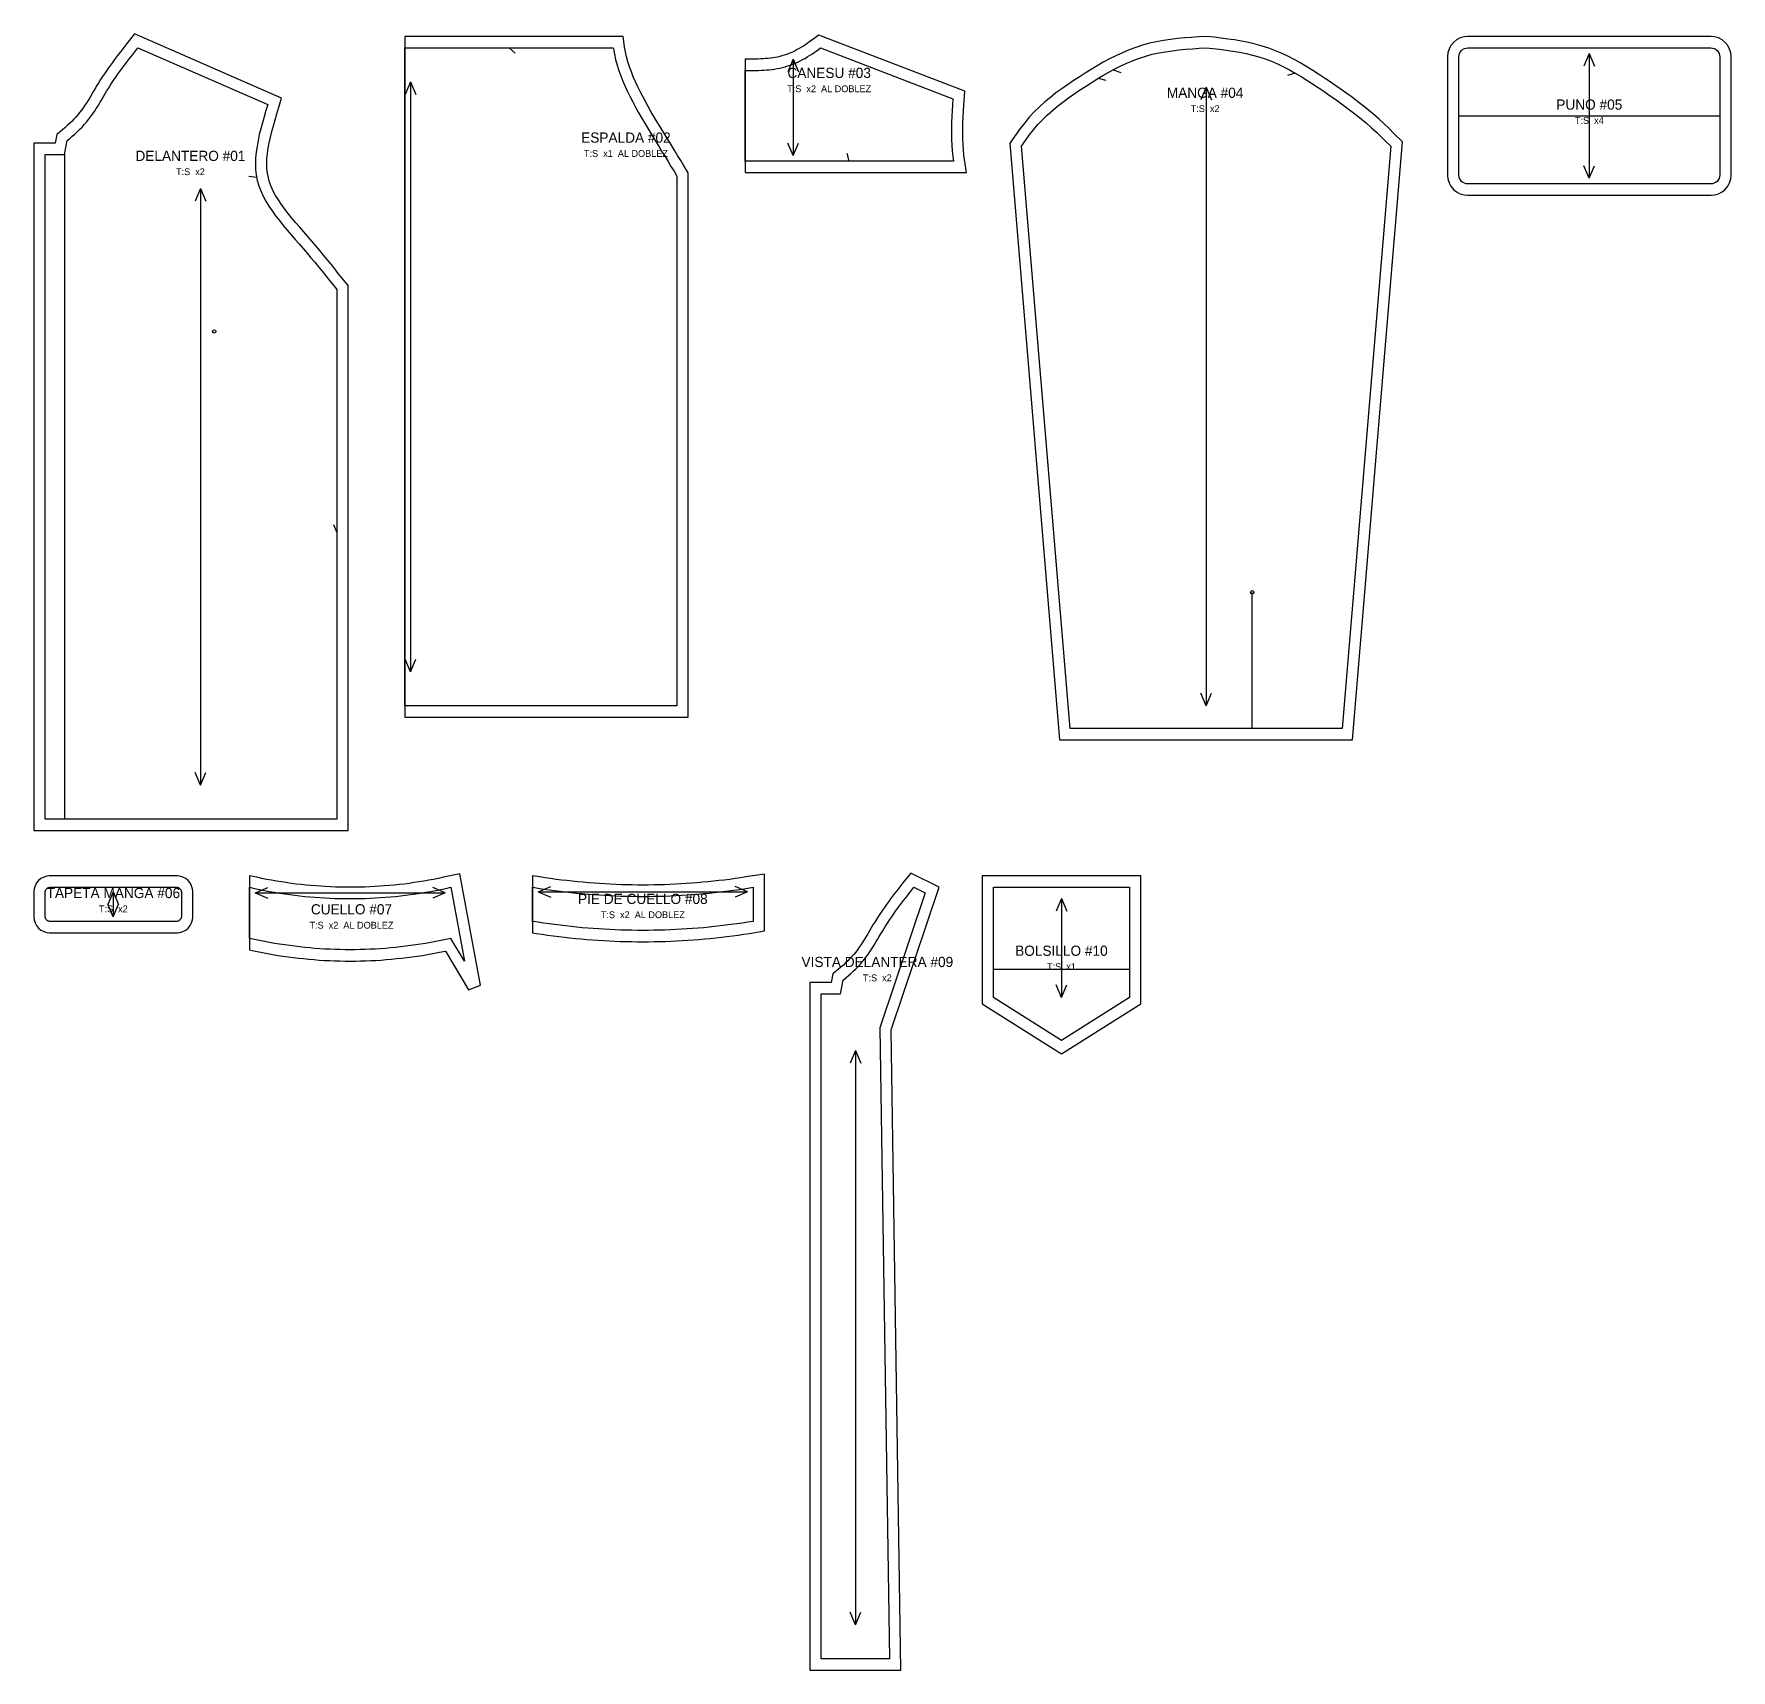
# Model space of a CAD drawing. Header units: centimetres. Extents: x -1 to 149, y -143 to 1.
import ezdxf
from ezdxf.enums import TextEntityAlignment as Align

# ---------------------------------------------------------------- set-up
doc = ezdxf.new("R2010")
doc.units = ezdxf.units.CM
for name, color, linetype in [('1', 1, 'Continuous'), ('11', 8, 'Continuous'), ('13', 7, 'Continuous'), ('15', 6, 'Continuous'), ('4', 4, 'Continuous'), ('6', 2, 'Continuous'), ('7', 3, 'Continuous'), ('8', 5, 'Continuous')]:
    doc.layers.add(name, color=color, linetype=linetype)

# ---------------------------------------------------------------- blocks, each defined once
blk = doc.blocks.new('P01_DELANTERO')
at = {"layer": '1'}
blk.add_lwpolyline([(-2.7, -69), (25, -69), (25, -20.95), (24.46, -20.28), (24.14, -19.88), (23.82, -19.48), (23.5, -19.08), (23.17, -18.67), (22.84, -18.27), (22.5, -17.86), (22.16, -17.45), (21.81, -17.05), (21.45, -16.64), (21.09, -16.23), (20.74, -15.82), (20.39, -15.42), (20.05, -15.01), (19.72, -14.61), (19.41, -14.21), (19.12, -13.81), (18.85, -13.41), (18.61, -13.02), (18.4, -12.62), (18.22, -12.23), (18.08, -11.84), (17.97, -11.45), (17.89, -11.05), (17.85, -10.64), (17.83, -10.22), (17.85, -9.78), (17.89, -9.32), (17.95, -8.85), (18.04, -8.37), (18.15, -7.88), (18.27, -7.38), (18.41, -6.87), (18.56, -6.35), (18.72, -5.82), (19.14, -4.44), (6.16, 1.23), (5.5, 0.39), (5.32, 0.15), (5.13, -0.08), (4.95, -0.31), (4.76, -0.55), (4.58, -0.79), (4.4, -1.03), (4.22, -1.28), (4.04, -1.52), (3.86, -1.77), (3.69, -2.02), (3.51, -2.28), (3.34, -2.53), (3.18, -2.79), (3.01, -3.06), (2.85, -3.32), (2.7, -3.58), (2.55, -3.83), (2.39, -4.09), (2.25, -4.34), (2.1, -4.58), (1.95, -4.82), (1.8, -5.05), (1.64, -5.28), (1.49, -5.5), (1.33, -5.71), (1.17, -5.91), (1, -6.1), (0.82, -6.29), (0.63, -6.48), (0.44, -6.67), (0.24, -6.85), (0.03, -7.04), (-0.19, -7.22), (-0.69, -7.64), (-0.83, -8.4), (-2.7, -8.4), (-2.7, -69)], close=True, dxfattribs=at)
at = {"layer": '11'}
blk.add_line((0, -9.4), (0, -68), dxfattribs=at)
at = {"layer": '4'}
for p, q in [((16.95, -11.44), (16.26, -11.34)), ((24, -42.7), (23.74, -42.05))]:
    blk.add_line(p, q, dxfattribs=at)
at = {"layer": '6'}
blk.add_circle((13.2, -25), 0.15, dxfattribs=at)
at = {"layer": '7'}
for p, q in [((12, -12.4), (11.53, -13.51)), ((12, -12.4), (12, -65)), ((12, -12.4), (12.47, -13.51)), ((12, -65), (11.53, -63.89)), ((12, -65), (12.47, -63.89))]:
    blk.add_line(p, q, dxfattribs=at)
at = {"layer": '8'}
blk.add_lwpolyline([(-1.7, -9.4), (0, -9.4), (0.23, -8.18), (0.46, -7.99), (0.68, -7.79), (0.9, -7.6), (1.12, -7.4), (1.33, -7.19), (1.54, -6.99), (1.74, -6.77), (1.93, -6.55), (2.12, -6.32), (2.29, -6.09), (2.46, -5.85), (2.63, -5.61), (2.79, -5.36), (2.95, -5.11), (3.1, -4.85), (3.25, -4.6), (3.41, -4.34), (3.56, -4.09), (3.71, -3.83), (3.86, -3.58), (4.02, -3.33), (4.18, -3.08), (4.34, -2.83), (4.51, -2.59), (4.68, -2.35), (4.85, -2.11), (5.03, -1.87), (5.2, -1.63), (5.38, -1.4), (5.56, -1.16), (5.74, -0.93), (5.92, -0.7), (6.1, -0.46), (6.28, -0.23), (6.47, 0), (17.92, -5), (17.76, -5.53), (17.6, -6.07), (17.45, -6.6), (17.3, -7.13), (17.17, -7.65), (17.06, -8.17), (16.97, -8.69), (16.89, -9.21), (16.85, -9.72), (16.83, -10.22), (16.85, -10.71), (16.9, -11.2), (16.99, -11.68), (17.12, -12.15), (17.3, -12.61), (17.5, -13.06), (17.74, -13.51), (18.01, -13.95), (18.3, -14.38), (18.61, -14.81), (18.94, -15.23), (19.28, -15.65), (19.63, -16.07), (19.98, -16.48), (20.34, -16.89), (20.7, -17.29), (21.05, -17.7), (21.39, -18.1), (21.73, -18.5), (22.07, -18.9), (22.4, -19.31), (22.72, -19.7), (23.04, -20.1), (23.36, -20.5), (23.68, -20.9), (24, -21.3), (24, -68), (-1.7, -68)], close=True, dxfattribs=at)
at = {"layer": '13'}
blk.add_text('DELANTERO #01', height=0.9, dxfattribs=at).set_placement((11.1, -9.52), align=Align.MIDDLE_CENTER)
at = {"layer": '15'}
blk.add_text('T:S  x2', height=0.6, dxfattribs=at).set_placement((11.1, -10.92), align=Align.MIDDLE_CENTER)
blk = doc.blocks.new('P02_ESPALDA')
at = {"layer": '1'}
blk.add_lwpolyline([(25, -21.02), (24.59, -20.35), (24.33, -19.92), (24.06, -19.49), (23.8, -19.07), (23.54, -18.64), (23.27, -18.21), (23.01, -17.78), (22.75, -17.35), (22.49, -16.91), (22.23, -16.48), (21.97, -16.04), (21.71, -15.61), (21.46, -15.17), (21.22, -14.74), (20.98, -14.3), (20.76, -13.86), (20.54, -13.43), (20.34, -12.99), (20.15, -12.55), (19.98, -12.11), (19.82, -11.67), (19.68, -11.24), (19.56, -10.8), (19.46, -10.35), (19.38, -9.91), (19.25, -9), (0, -9), (0, -69), (25, -69), (25, -21.02)], close=True, dxfattribs=at)
at = {"layer": '4'}
blk.add_line((9.19, -10), (9.72, -10.46), dxfattribs=at)
at = {"layer": '7'}
for p, q in [((0.5, -13), (0.03, -14.11)), ((0.5, -13), (0.5, -65)), ((0.5, -13), (0.97, -14.11)), ((0.5, -65), (0.03, -63.89)), ((0.5, -65), (0.97, -63.89))]:
    blk.add_line(p, q, dxfattribs=at)
at = {"layer": '8'}
blk.add_lwpolyline([(0, -10), (18.38, -10), (18.39, -10.07), (18.48, -10.55), (18.59, -11.04), (18.72, -11.52), (18.87, -11.99), (19.04, -12.47), (19.23, -12.93), (19.43, -13.4), (19.64, -13.86), (19.86, -14.31), (20.1, -14.77), (20.34, -15.22), (20.59, -15.67), (20.85, -16.11), (21.11, -16.55), (21.37, -16.99), (21.63, -17.43), (21.89, -17.86), (22.16, -18.3), (22.42, -18.73), (22.68, -19.16), (22.95, -19.59), (23.21, -20.02), (23.47, -20.45), (23.74, -20.87), (24, -21.3), (24, -68), (0, -68)], close=True, dxfattribs=at)
at = {"layer": '13'}
blk.add_text('ESPALDA #02', height=0.9, dxfattribs=at).set_placement((19.5, -17.91), align=Align.MIDDLE_CENTER)
at = {"layer": '15'}
blk.add_text('T:S  x1  AL DOBLEZ', height=0.6, dxfattribs=at).set_placement((19.5, -19.31), align=Align.MIDDLE_CENTER)
blk = doc.blocks.new('P03_CANESU')
at = {"layer": '1'}
blk.add_lwpolyline([(19.31, -9.45), (19.27, -8.99), (19.23, -8.52), (19.22, -8.05), (19.21, -7.56), (19.21, -7.08), (19.22, -6.58), (19.24, -6.08), (19.27, -5.58), (19.3, -5.07), (19.37, -3.83), (6.52, 1.13), (5.89, 0.67), (5.7, 0.54), (5.52, 0.41), (5.33, 0.28), (5.15, 0.16), (4.97, 0.05), (4.79, -0.06), (4.61, -0.16), (4.42, -0.25), (4.24, -0.34), (4.04, -0.43), (3.85, -0.51), (3.66, -0.58), (3.46, -0.65), (3.26, -0.71), (3.06, -0.76), (2.86, -0.81), (2.66, -0.85), (2.46, -0.88), (2.25, -0.91), (2.04, -0.94), (1.82, -0.95), (1.61, -0.97), (1.39, -0.98), (1.16, -0.99), (0.94, -1), (0.71, -1), (0.47, -1), (0.24, -1), (0, -1), (0, -11), (19.53, -11), (19.31, -9.45)], close=True, dxfattribs=at)
at = {"layer": '4'}
blk.add_line((9.19, -10), (9.01, -9.32), dxfattribs=at)
at = {"layer": '7'}
for p, q in [((4.26, -1), (3.79, -2.11)), ((4.26, -1), (4.26, -9.5)), ((4.26, -1), (4.73, -2.11)), ((4.26, -9.5), (3.79, -8.39)), ((4.26, -9.5), (4.73, -8.39))]:
    blk.add_line(p, q, dxfattribs=at)
at = {"layer": '8'}
blk.add_lwpolyline([(0, -2), (0.24, -2), (0.48, -2), (0.72, -2), (0.96, -2), (1.19, -1.99), (1.43, -1.98), (1.67, -1.97), (1.9, -1.95), (2.14, -1.93), (2.38, -1.9), (2.61, -1.87), (2.84, -1.83), (3.08, -1.78), (3.31, -1.73), (3.54, -1.67), (3.76, -1.6), (3.99, -1.52), (4.21, -1.44), (4.43, -1.35), (4.65, -1.25), (4.87, -1.15), (5.08, -1.04), (5.29, -0.93), (5.49, -0.8), (5.69, -0.68), (5.89, -0.55), (6.09, -0.41), (6.28, -0.28), (6.47, -0.14), (6.67, 0), (18.33, -4.5), (18.3, -5.01), (18.27, -5.53), (18.24, -6.04), (18.22, -6.55), (18.21, -7.06), (18.21, -7.57), (18.22, -8.07), (18.24, -8.58), (18.27, -9.08), (18.32, -9.57), (18.38, -10), (0, -10)], close=True, dxfattribs=at)
at = {"layer": '13'}
blk.add_text('CANESU #03', height=0.9, dxfattribs=at).set_placement((7.42, -2.21), align=Align.MIDDLE_CENTER)
at = {"layer": '15'}
blk.add_text('T:S  x2  AL DOBLEZ', height=0.6, dxfattribs=at).set_placement((7.42, -3.61), align=Align.MIDDLE_CENTER)
blk = doc.blocks.new('P04_MANGA')
at = {"layer": '1'}
blk.add_lwpolyline([(-12.92, -61), (12.92, -61), (17.32, -8.28), (16.56, -7.54), (16.13, -7.12), (15.7, -6.71), (15.25, -6.3), (14.79, -5.89), (14.33, -5.5), (13.85, -5.12), (13.38, -4.75), (12.9, -4.39), (12.41, -4.03), (11.92, -3.68), (11.43, -3.34), (10.93, -3), (10.43, -2.66), (9.92, -2.33), (9.41, -2), (8.89, -1.67), (8.36, -1.36), (7.82, -1.06), (7.26, -0.77), (6.7, -0.51), (6.13, -0.26), (5.54, -0.03), (4.94, 0.16), (4.33, 0.33), (3.73, 0.47), (3.12, 0.59), (2.51, 0.7), (1.91, 0.78), (1.3, 0.86), (0.7, 0.93), (0.02, 1), (-0.67, 0.96), (-1.28, 0.92), (-1.89, 0.87), (-2.51, 0.81), (-3.13, 0.74), (-3.75, 0.65), (-4.37, 0.54), (-4.99, 0.4), (-5.6, 0.23), (-6.21, 0.04), (-6.8, -0.18), (-7.38, -0.43), (-7.96, -0.69), (-8.52, -0.97), (-9.07, -1.27), (-9.61, -1.58), (-10.15, -1.9), (-10.67, -2.23), (-11.19, -2.57), (-11.71, -2.91), (-12.22, -3.25), (-12.73, -3.61), (-13.24, -3.98), (-13.73, -4.37), (-14.22, -4.77), (-14.69, -5.19), (-15.15, -5.64), (-15.59, -6.11), (-16, -6.6), (-16.39, -7.1), (-16.75, -7.6), (-17.31, -8.39), (-12.92, -61)], close=True, dxfattribs=at)
at = {"layer": '11'}
blk.add_line((4.07, -60), (4.07, -48), dxfattribs=at)
at = {"layer": '4'}
for p, q in [((-9.51, -2.68), (-8.83, -2.85)), ((-8.19, -1.93), (-7.53, -2.18)), ((7.85, -2.22), (7.19, -2.45))]:
    blk.add_line(p, q, dxfattribs=at)
at = {"layer": '6'}
blk.add_circle((4.07, -48), 0.15, dxfattribs=at)
at = {"layer": '7'}
for p, q in [((0, -3.47), (-0.47, -4.57)), ((0, -3.47), (0, -58)), ((0, -3.47), (0.47, -4.57)), ((0, -58), (-0.47, -56.89)), ((0, -58), (0.47, -56.89))]:
    blk.add_line(p, q, dxfattribs=at)
at = {"layer": '8'}
blk.add_lwpolyline([(-16.28, -8.67), (-15.94, -8.18), (-15.59, -7.7), (-15.22, -7.23), (-14.84, -6.77), (-14.43, -6.34), (-14.01, -5.92), (-13.56, -5.53), (-13.11, -5.15), (-12.63, -4.78), (-12.15, -4.42), (-11.66, -4.08), (-11.16, -3.74), (-10.65, -3.4), (-10.14, -3.08), (-9.63, -2.76), (-9.11, -2.44), (-8.58, -2.15), (-8.06, -1.86), (-7.52, -1.59), (-6.98, -1.34), (-6.43, -1.11), (-5.88, -0.91), (-5.32, -0.72), (-4.75, -0.57), (-4.17, -0.44), (-3.59, -0.34), (-3, -0.25), (-2.4, -0.18), (-1.81, -0.13), (-1.21, -0.08), (-0.6, -0.04), (0, 0), (0.59, -0.06), (1.18, -0.13), (1.77, -0.21), (2.36, -0.29), (2.94, -0.39), (3.52, -0.5), (4.09, -0.64), (4.65, -0.79), (5.2, -0.98), (5.75, -1.18), (6.29, -1.42), (6.82, -1.67), (7.34, -1.94), (7.86, -2.23), (8.37, -2.53), (8.88, -2.84), (9.38, -3.17), (9.87, -3.49), (10.37, -3.82), (10.86, -4.16), (11.34, -4.5), (11.82, -4.84), (12.3, -5.19), (12.77, -5.54), (13.23, -5.91), (13.69, -6.28), (14.14, -6.65), (14.58, -7.04), (15.01, -7.44), (15.44, -7.84), (15.86, -8.25), (16.28, -8.67), (12, -60), (-12, -60)], close=True, dxfattribs=at)
at = {"layer": '13'}
blk.add_text('MANGA #04', height=0.9, dxfattribs=at).set_placement((-0.09, -3.96), align=Align.MIDDLE_CENTER)
at = {"layer": '15'}
blk.add_text('T:S  x2', height=0.6, dxfattribs=at).set_placement((-0.09, -5.36), align=Align.MIDDLE_CENTER)
blk = doc.blocks.new('P05_PUNO')
at = {"layer": '1'}
blk.add_lwpolyline([(-1, -11.25), (-0.97, -11.55), (-0.87, -11.89), (-0.7, -12.2), (-0.48, -12.48), (-0.2, -12.7), (0.11, -12.87), (0.45, -12.97), (0.75, -13), (22.25, -13), (22.55, -12.97), (22.89, -12.87), (23.2, -12.7), (23.48, -12.48), (23.7, -12.2), (23.87, -11.89), (23.97, -11.55), (24, -11.25), (24, -0.75), (23.97, -0.45), (23.87, -0.11), (23.7, 0.2), (23.48, 0.48), (23.2, 0.7), (22.89, 0.87), (22.55, 0.97), (22.25, 1), (0.75, 1), (0.45, 0.97), (0.11, 0.87), (-0.2, 0.7), (-0.48, 0.48), (-0.7, 0.2), (-0.87, -0.11), (-0.97, -0.45), (-1, -0.75), (-1, -11.25)], close=True, dxfattribs=at)
at = {"layer": '11'}
blk.add_line((0, -6), (23, -6), dxfattribs=at)
at = {"layer": '7'}
for p, q in [((11.5, -0.5), (11.03, -1.61)), ((11.5, -0.5), (11.5, -11.5)), ((11.5, -0.5), (11.97, -1.61)), ((11.5, -11.5), (11.03, -10.39)), ((11.5, -11.5), (11.97, -10.39))]:
    blk.add_line(p, q, dxfattribs=at)
at = {"layer": '8'}
blk.add_lwpolyline([(0, -0.8), (0.02, -0.64), (0.06, -0.49), (0.13, -0.36), (0.23, -0.23), (0.36, -0.13), (0.49, -0.06), (0.64, -0.02), (0.8, 0), (22.2, 0), (22.36, -0.02), (22.51, -0.06), (22.64, -0.13), (22.77, -0.23), (22.87, -0.36), (22.94, -0.49), (22.98, -0.64), (23, -0.8), (23, -11.2), (22.98, -11.36), (22.94, -11.51), (22.87, -11.64), (22.77, -11.77), (22.64, -11.87), (22.51, -11.94), (22.36, -11.98), (22.2, -12), (0.8, -12), (0.64, -11.98), (0.49, -11.94), (0.36, -11.87), (0.23, -11.77), (0.13, -11.64), (0.06, -11.51), (0.02, -11.36), (0, -11.2)], close=True, dxfattribs=at)
at = {"layer": '13'}
blk.add_text('PUNO #05', height=0.9, dxfattribs=at).set_placement((11.5, -5), align=Align.MIDDLE_CENTER)
at = {"layer": '15'}
blk.add_text('T:S  x4', height=0.6, dxfattribs=at).set_placement((11.5, -6.4), align=Align.MIDDLE_CENTER)
blk = doc.blocks.new('P06_TAPETA_MANGA')
at = {"layer": '1'}
blk.add_lwpolyline([(-1, -2.65), (-0.98, -2.87), (-0.9, -3.14), (-0.77, -3.38), (-0.59, -3.59), (-0.38, -3.77), (-0.14, -3.9), (0.13, -3.98), (0.35, -4), (11.65, -4), (11.87, -3.98), (12.14, -3.9), (12.38, -3.77), (12.59, -3.59), (12.77, -3.38), (12.9, -3.14), (12.98, -2.87), (13, -2.65), (13, -0.35), (12.98, -0.13), (12.9, 0.14), (12.77, 0.38), (12.59, 0.59), (12.38, 0.77), (12.14, 0.9), (11.87, 0.98), (11.65, 1), (0.35, 1), (0.13, 0.98), (-0.14, 0.9), (-0.38, 0.77), (-0.59, 0.59), (-0.77, 0.38), (-0.9, 0.14), (-0.98, -0.13), (-1, -0.35), (-1, -2.65)], close=True, dxfattribs=at)
at = {"layer": '7'}
for p, q in [((6, -0.4), (5.53, -1.51)), ((6, -2.6), (5.53, -1.49)), ((6, -0.4), (6, -2.6)), ((6, -0.4), (6.47, -1.51)), ((6, -2.6), (6.47, -1.49))]:
    blk.add_line(p, q, dxfattribs=at)
at = {"layer": '8'}
blk.add_lwpolyline([(0, -0.4), (0.01, -0.32), (0.03, -0.25), (0.07, -0.18), (0.12, -0.12), (0.18, -0.07), (0.25, -0.03), (0.32, -0.01), (0.4, 0), (11.6, 0), (11.68, -0.01), (11.75, -0.03), (11.82, -0.07), (11.88, -0.12), (11.93, -0.18), (11.97, -0.25), (11.99, -0.32), (12, -0.4), (12, -2.6), (11.99, -2.68), (11.97, -2.75), (11.93, -2.82), (11.88, -2.88), (11.82, -2.93), (11.75, -2.97), (11.68, -2.99), (11.6, -3), (0.4, -3), (0.32, -2.99), (0.25, -2.97), (0.18, -2.93), (0.12, -2.88), (0.07, -2.82), (0.03, -2.75), (0.01, -2.68), (0, -2.6)], close=True, dxfattribs=at)
at = {"layer": '13'}
blk.add_text('TAPETA MANGA #06', height=0.9, dxfattribs=at).set_placement((6, -0.5), align=Align.MIDDLE_CENTER)
at = {"layer": '15'}
blk.add_text('T:S  x2', height=0.6, dxfattribs=at).set_placement((6, -1.9), align=Align.MIDDLE_CENTER)
blk = doc.blocks.new('P07_CUELLO')
at = {"layer": '1'}
blk.add_lwpolyline([(0.69, -5.67), (1.14, -5.76), (1.6, -5.84), (2.05, -5.92), (2.51, -6), (2.96, -6.07), (3.42, -6.13), (3.87, -6.19), (4.33, -6.24), (4.78, -6.29), (5.24, -6.34), (5.7, -6.37), (6.15, -6.41), (6.61, -6.44), (7.06, -6.46), (7.52, -6.48), (7.97, -6.49), (8.43, -6.5), (8.88, -6.5), (9.34, -6.5), (9.79, -6.49), (10.25, -6.48), (10.7, -6.46), (11.16, -6.44), (11.61, -6.41), (12.07, -6.37), (12.53, -6.34), (12.98, -6.29), (13.44, -6.24), (13.89, -6.19), (14.35, -6.13), (14.8, -6.07), (15.26, -6), (15.71, -5.92), (16.17, -5.84), (16.62, -5.76), (17.08, -5.67), (17.28, -5.63), (19.32, -9.04), (20.38, -8.64), (18.56, 1.2), (17.11, 0.88), (16.68, 0.79), (16.24, 0.7), (15.81, 0.62), (15.38, 0.55), (14.94, 0.48), (14.51, 0.41), (14.08, 0.35), (13.64, 0.29), (13.21, 0.24), (12.78, 0.2), (12.35, 0.16), (11.91, 0.12), (11.48, 0.09), (11.05, 0.06), (10.61, 0.04), (10.18, 0.02), (9.75, 0.01), (9.32, 0), (8.88, 0), (8.45, 0), (8.02, 0.01), (7.58, 0.02), (7.15, 0.04), (6.72, 0.06), (6.29, 0.09), (5.85, 0.12), (5.42, 0.16), (4.99, 0.2), (4.55, 0.24), (4.12, 0.29), (3.69, 0.35), (3.25, 0.41), (2.82, 0.48), (2.39, 0.55), (1.95, 0.62), (1.52, 0.7), (1.09, 0.79), (0.65, 0.88), (0, 1.02), (0, -5.52), (0.23, -5.58), (0.69, -5.67)], close=True, dxfattribs=at)
at = {"layer": '7'}
for p, q in [((0.5, -0.5), (1.61, -0.03)), ((0.5, -0.5), (17.26, -0.5)), ((0.5, -0.5), (1.61, -0.97)), ((17.26, -0.5), (16.16, -0.03)), ((17.26, -0.5), (16.16, -0.97))]:
    blk.add_line(p, q, dxfattribs=at)
at = {"layer": '8'}
blk.add_lwpolyline([(0, 0), (0.44, -0.1), (0.89, -0.19), (1.33, -0.28), (1.78, -0.36), (2.22, -0.44), (2.66, -0.51), (3.11, -0.58), (3.55, -0.64), (4, -0.7), (4.44, -0.75), (4.89, -0.8), (5.33, -0.84), (5.77, -0.88), (6.22, -0.91), (6.66, -0.94), (7.11, -0.96), (7.55, -0.98), (7.99, -0.99), (8.44, -1), (8.88, -1), (9.33, -1), (9.77, -0.99), (10.21, -0.98), (10.66, -0.96), (11.1, -0.94), (11.55, -0.91), (11.99, -0.88), (12.44, -0.84), (12.88, -0.8), (13.32, -0.75), (13.77, -0.7), (14.21, -0.64), (14.66, -0.58), (15.1, -0.51), (15.54, -0.44), (15.99, -0.36), (16.43, -0.28), (16.88, -0.19), (17.32, -0.1), (17.76, 0), (18.96, -6.5), (17.76, -4.5), (17.32, -4.6), (16.88, -4.69), (16.43, -4.78), (15.99, -4.86), (15.54, -4.94), (15.1, -5.01), (14.66, -5.08), (14.21, -5.14), (13.77, -5.2), (13.32, -5.25), (12.88, -5.3), (12.44, -5.34), (11.99, -5.38), (11.55, -5.41), (11.1, -5.44), (10.66, -5.46), (10.21, -5.48), (9.77, -5.49), (9.33, -5.5), (8.88, -5.5), (8.44, -5.5), (7.99, -5.49), (7.55, -5.48), (7.11, -5.46), (6.66, -5.44), (6.22, -5.41), (5.77, -5.38), (5.33, -5.34), (4.89, -5.3), (4.44, -5.25), (4, -5.2), (3.55, -5.14), (3.11, -5.08), (2.66, -5.01), (2.22, -4.94), (1.78, -4.86), (1.33, -4.78), (0.89, -4.69), (0.44, -4.6), (0, -4.5)], close=True, dxfattribs=at)
at = {"layer": '13'}
blk.add_text('CUELLO #07', height=0.9, dxfattribs=at).set_placement((9, -1.94), align=Align.MIDDLE_CENTER)
at = {"layer": '15'}
blk.add_text('T:S  x2  AL DOBLEZ', height=0.6, dxfattribs=at).set_placement((9, -3.34), align=Align.MIDDLE_CENTER)
blk = doc.blocks.new('P08_PIE_DE_CUELLO')
at = {"layer": '1'}
blk.add_lwpolyline([(0.83, -4.14), (1.32, -4.21), (1.82, -4.28), (2.31, -4.34), (2.81, -4.4), (3.3, -4.46), (3.79, -4.51), (4.29, -4.55), (4.78, -4.6), (5.28, -4.64), (5.77, -4.67), (6.27, -4.7), (6.76, -4.73), (7.26, -4.75), (7.75, -4.77), (8.25, -4.78), (8.74, -4.79), (9.24, -4.8), (9.73, -4.8), (10.23, -4.8), (10.72, -4.79), (11.22, -4.78), (11.71, -4.77), (12.21, -4.75), (12.7, -4.73), (13.2, -4.7), (13.69, -4.67), (14.19, -4.64), (14.68, -4.6), (15.18, -4.55), (15.67, -4.51), (16.16, -4.46), (16.66, -4.4), (17.15, -4.34), (17.65, -4.28), (18.14, -4.21), (18.64, -4.14), (19.13, -4.07), (20.46, -3.85), (20.46, 1.17), (18.82, 0.91), (18.35, 0.84), (17.87, 0.77), (17.39, 0.7), (16.91, 0.64), (16.43, 0.59), (15.95, 0.53), (15.47, 0.48), (15, 0.44), (14.52, 0.4), (14.04, 0.36), (13.56, 0.33), (13.08, 0.3), (12.6, 0.27), (12.12, 0.25), (11.65, 0.23), (11.17, 0.22), (10.69, 0.21), (10.21, 0.2), (9.73, 0.2), (9.25, 0.2), (8.78, 0.21), (8.3, 0.22), (7.82, 0.23), (7.34, 0.25), (6.86, 0.27), (6.38, 0.3), (5.91, 0.33), (5.43, 0.36), (4.95, 0.4), (4.47, 0.44), (3.99, 0.48), (3.51, 0.53), (3.03, 0.59), (2.56, 0.64), (2.08, 0.7), (1.6, 0.77), (1.12, 0.84), (0.64, 0.91), (0, 1.01), (0, -4.01), (0.33, -4.07), (0.83, -4.14)], close=True, dxfattribs=at)
at = {"layer": '7'}
for p, q in [((0.5, -0.4), (1.61, 0.07)), ((18.96, -0.4), (17.86, 0.07)), ((0.5, -0.4), (18.96, -0.4)), ((0.5, -0.4), (1.61, -0.87)), ((18.96, -0.4), (17.86, -0.87))]:
    blk.add_line(p, q, dxfattribs=at)
at = {"layer": '8'}
blk.add_lwpolyline([(0, 0), (0.49, -0.08), (0.97, -0.15), (1.46, -0.22), (1.95, -0.29), (2.43, -0.35), (2.92, -0.41), (3.41, -0.46), (3.89, -0.51), (4.38, -0.56), (4.87, -0.6), (5.35, -0.64), (5.84, -0.67), (6.33, -0.7), (6.81, -0.73), (7.3, -0.75), (7.79, -0.77), (8.27, -0.78), (8.76, -0.79), (9.25, -0.8), (9.73, -0.8), (10.22, -0.8), (10.71, -0.79), (11.19, -0.78), (11.68, -0.77), (12.17, -0.75), (12.65, -0.73), (13.14, -0.7), (13.63, -0.67), (14.11, -0.64), (14.6, -0.6), (15.09, -0.56), (15.57, -0.51), (16.06, -0.46), (16.55, -0.41), (17.03, -0.35), (17.52, -0.29), (18.01, -0.22), (18.49, -0.15), (18.98, -0.08), (19.46, 0), (19.46, -3), (18.98, -3.08), (18.49, -3.15), (18.01, -3.22), (17.52, -3.29), (17.03, -3.35), (16.55, -3.41), (16.06, -3.46), (15.57, -3.51), (15.09, -3.56), (14.6, -3.6), (14.11, -3.64), (13.63, -3.67), (13.14, -3.7), (12.65, -3.73), (12.17, -3.75), (11.68, -3.77), (11.19, -3.78), (10.71, -3.79), (10.22, -3.8), (9.73, -3.8), (9.25, -3.8), (8.76, -3.79), (8.27, -3.78), (7.79, -3.77), (7.3, -3.75), (6.81, -3.73), (6.33, -3.7), (5.84, -3.67), (5.35, -3.64), (4.87, -3.6), (4.38, -3.56), (3.89, -3.51), (3.41, -3.46), (2.92, -3.41), (2.43, -3.35), (1.95, -3.29), (1.46, -3.22), (0.97, -3.15), (0.49, -3.08), (0, -3)], close=True, dxfattribs=at)
at = {"layer": '13'}
blk.add_text('PIE DE CUELLO #08', height=0.9, dxfattribs=at).set_placement((9.73, -1.02), align=Align.MIDDLE_CENTER)
at = {"layer": '15'}
blk.add_text('T:S  x2  AL DOBLEZ', height=0.6, dxfattribs=at).set_placement((9.73, -2.42), align=Align.MIDDLE_CENTER)
blk = doc.blocks.new('P09_VISTA_DELANTERA')
at = {"layer": '1'}
blk.add_lwpolyline([(-2.7, -69), (5.32, -69), (4.47, -12.56), (8.69, 0.01), (6.19, 1.26), (5.5, 0.39), (5.32, 0.15), (5.13, -0.08), (4.95, -0.31), (4.76, -0.55), (4.58, -0.79), (4.4, -1.03), (4.22, -1.28), (4.04, -1.52), (3.86, -1.77), (3.69, -2.02), (3.51, -2.28), (3.34, -2.53), (3.18, -2.79), (3.01, -3.06), (2.85, -3.32), (2.7, -3.58), (2.55, -3.83), (2.39, -4.09), (2.25, -4.34), (2.1, -4.58), (1.95, -4.82), (1.8, -5.05), (1.64, -5.28), (1.49, -5.5), (1.33, -5.71), (1.17, -5.91), (1, -6.1), (0.82, -6.29), (0.63, -6.48), (0.44, -6.67), (0.24, -6.85), (0.03, -7.04), (-0.19, -7.22), (-0.69, -7.64), (-0.83, -8.4), (-2.7, -8.4), (-2.7, -69)], close=True, dxfattribs=at)
at = {"layer": '7'}
for p, q in [((1.3, -14.4), (0.83, -15.51)), ((1.3, -14.4), (1.3, -65)), ((1.3, -14.4), (1.77, -15.51)), ((1.3, -65), (0.83, -63.89)), ((1.3, -65), (1.77, -63.89))]:
    blk.add_line(p, q, dxfattribs=at)
at = {"layer": '8'}
blk.add_lwpolyline([(-1.7, -9.4), (0, -9.4), (0.23, -8.18), (0.46, -7.99), (0.68, -7.79), (0.9, -7.6), (1.12, -7.4), (1.33, -7.19), (1.54, -6.99), (1.74, -6.77), (1.93, -6.55), (2.12, -6.32), (2.29, -6.09), (2.46, -5.85), (2.63, -5.61), (2.79, -5.36), (2.95, -5.11), (3.1, -4.85), (3.25, -4.6), (3.41, -4.34), (3.56, -4.09), (3.71, -3.83), (3.86, -3.58), (4.02, -3.33), (4.18, -3.08), (4.34, -2.83), (4.51, -2.59), (4.68, -2.35), (4.85, -2.11), (5.03, -1.87), (5.2, -1.63), (5.38, -1.4), (5.56, -1.16), (5.74, -0.93), (5.92, -0.7), (6.1, -0.46), (6.28, -0.23), (6.47, 0), (7.47, -0.5), (3.47, -12.4), (4.3, -68), (-1.7, -68)], close=True, dxfattribs=at)
at = {"layer": '13'}
blk.add_text('VISTA DELANTERA #09', height=0.9, dxfattribs=at).set_placement((3.24, -6.58), align=Align.MIDDLE_CENTER)
at = {"layer": '15'}
blk.add_text('T:S  x2', height=0.6, dxfattribs=at).set_placement((3.24, -7.98), align=Align.MIDDLE_CENTER)
blk = doc.blocks.new('P10_BOLSILLO')
at = {"layer": '1'}
blk.add_lwpolyline([(-1, -10.27), (6, -14.68), (13, -10.27), (13, 1), (-1, 1), (-1, -10.27)], close=True, dxfattribs=at)
at = {"layer": '11'}
blk.add_line((0, -7.22), (12, -7.22), dxfattribs=at)
at = {"layer": '7'}
for p, q in [((6, -1), (5.53, -2.11)), ((6, -1), (6, -9.72)), ((6, -1), (6.47, -2.11)), ((6, -9.72), (5.53, -8.61)), ((6, -9.72), (6.47, -8.61))]:
    blk.add_line(p, q, dxfattribs=at)
at = {"layer": '8'}
blk.add_lwpolyline([(0, 0), (12, 0), (12, -9.72), (6, -13.5), (0, -9.72)], close=True, dxfattribs=at)
at = {"layer": '13'}
blk.add_text('BOLSILLO #10', height=0.9, dxfattribs=at).set_placement((6, -5.59), align=Align.MIDDLE_CENTER)
at = {"layer": '15'}
blk.add_text('T:S  x1', height=0.6, dxfattribs=at).set_placement((6, -6.99), align=Align.MIDDLE_CENTER)

msp = doc.modelspace()

# ---------------------------------------------------------------- block references
for name, p in [('P01_DELANTERO', (1.7, 0)), ('P02_ESPALDA', (31.7, 10)), ('P03_CANESU', (61.7, 0)), ('P04_MANGA', (102.36, 0)), ('P05_PUNO', (124.65, 0)), ('P06_TAPETA_MANGA', (0, -74)), ('P07_CUELLO', (18, -74)), ('P08_PIE_DE_CUELLO', (42.96, -74)), ('P09_VISTA_DELANTERA', (70.13, -74)), ('P10_BOLSILLO', (83.6, -74))]:
    msp.add_blockref(name, p)

doc.saveas('drawing.dxf')
